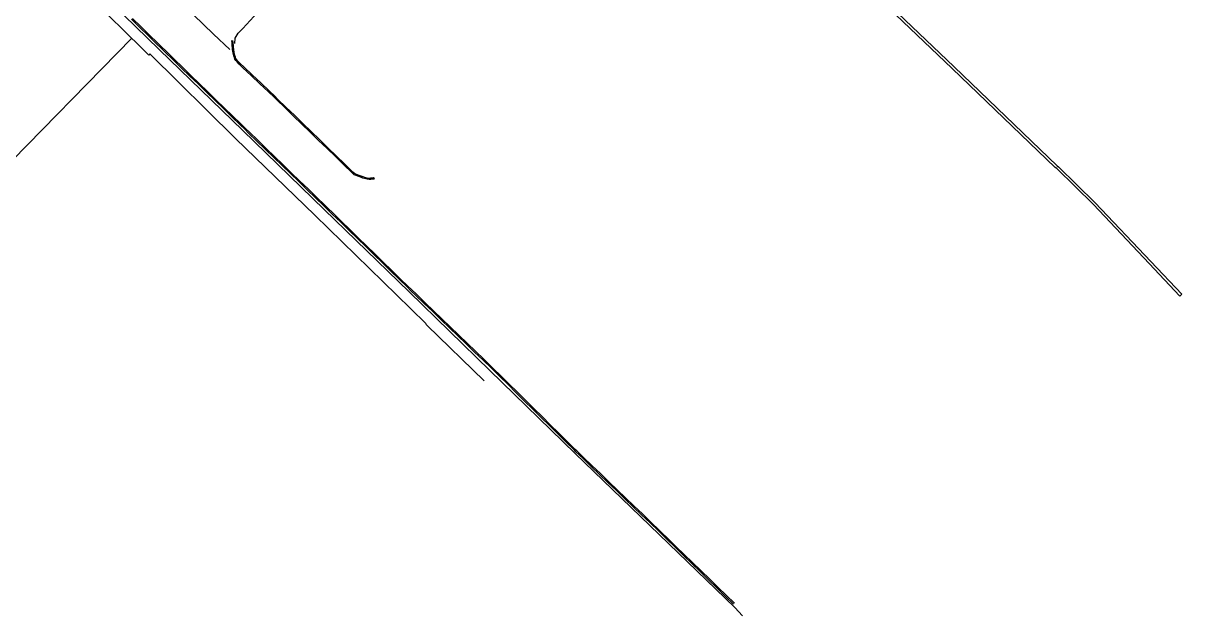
# Model space of a CAD drawing. Extents: x 427500 to 429848, y 434500 to 436505.
# Drawn here: x 429693.1 to 429792.5, y 434593.3 to 434644.1 of the extents above; entities that cross this region are included whole.
import ezdxf

# ---------------------------------------------------------------- set-up
doc = ezdxf.new("R2010")
doc.units = 0
doc.layers.add('LPTIP_Ex_Base', color=8, linetype='Continuous')

msp = doc.modelspace()

# ---------------------------------------------------------------- linework, layer by layer
at = {"layer": 'LPTIP_Ex_Base', "color": 251, "true_color": 0x636466}
for p, q in [((429711.895, 434643.659), (429714.095, 434646.059)), ((429711.495, 434643.259), (429711.895, 434643.659)), ((429683, 434623.05), (429702.374, 434642.82)), ((429711.216, 434642.369), (429711.245, 434642.826)), ((429711.245, 434642.826), (429711.495, 434643.259))]:
    msp.add_line(p, q, dxfattribs=at)
at = {"layer": 'LPTIP_Ex_Base', "color": 251, "true_color": 0x636466, "flags": 128}
msp.add_lwpolyline([(429781.603, 434631.733), (429772.772, 434640.22), (429764.304, 434648.311), (429755.319, 434656.889), (429746.464, 434665.361), (429739.066, 434672.438), (429739.219, 434672.597), (429746.617, 434665.52), (429755.471, 434657.048), (429764.456, 434648.47), (429772.924, 434640.379), (429781.755, 434631.892), (429781.881, 434631.799), (429785.039, 434628.708), (429789.808, 434623.664), (429792.462, 434620.866), (429792.302, 434620.714), (429789.649, 434623.513), (429784.882, 434628.553), (429781.727, 434631.642)], close=True, dxfattribs=at)
for points in [[(429732.605, 434613.448), (429727.713, 434618.199), (429727.617, 434618.291), (429727.646, 434618.325), (429726.299, 434619.633), (429718.087, 434627.649), (429711.289, 434634.216), (429703.923, 434641.47), (429703.847, 434641.373), (429703.252, 434641.958), (429694.599, 434650.455), (429693.82, 434649.633)], [(429754.781, 434593.292), (429754.102, 434593.995), (429747.615, 434600.261), (429740.424, 434607.212), (429733.09, 434614.324), (429726.167, 434621.061), (429718.873, 434628.129), (429711.899, 434634.909), (429704.734, 434641.867), (429697.662, 434648.738)], [(429754.009, 434594.291), (429753.293, 434594.989), (429752.576, 434595.686), (429751.859, 434596.384), (429751.143, 434597.081), (429750.426, 434597.779), (429749.71, 434598.476), (429748.993, 434599.174), (429748.276, 434599.871), (429747.813, 434600.322), (429747.558, 434600.567), (429746.837, 434601.259), (429746.115, 434601.952), (429745.394, 434602.644), (429744.672, 434603.336), (429743.951, 434604.029), (429743.229, 434604.721), (429742.508, 434605.414), (429741.786, 434606.106), (429741.065, 434606.799), (429740.477, 434607.363), (429740.345, 434607.494), (429739.634, 434608.197), (429738.923, 434608.9), (429738.212, 434609.603), (429737.501, 434610.307), (429736.79, 434611.01), (429736.079, 434611.713), (429735.368, 434612.417), (429734.658, 434613.12), (429733.947, 434613.823), (429733.352, 434614.412), (429733.235, 434614.524), (429732.514, 434615.218), (429731.794, 434615.911), (429731.073, 434616.605), (429730.353, 434617.298), (429729.632, 434617.992), (429728.912, 434618.685), (429728.191, 434619.379), (429727.471, 434620.072), (429726.75, 434620.766), (429726.296, 434621.203), (429726.031, 434621.461), (429725.315, 434622.158), (429724.598, 434622.856), (429723.882, 434623.554), (429723.165, 434624.251), (429722.449, 434624.949), (429721.732, 434625.646), (429721.016, 434626.344), (429720.299, 434627.042), (429719.583, 434627.739), (429719.12, 434628.19), (429718.866, 434628.436), (429718.147, 434629.131), (429717.428, 434629.826), (429716.709, 434630.522), (429715.991, 434631.217), (429715.272, 434631.912), (429714.553, 434632.607), (429713.834, 434633.303), (429713.115, 434633.998), (429712.397, 434634.693), (429712.095, 434634.985), (429711.678, 434635.389), (429710.961, 434636.085), (429710.243, 434636.782), (429709.525, 434637.478), (429708.807, 434638.174), (429708.09, 434638.87), (429707.372, 434639.567), (429706.654, 434640.263), (429705.936, 434640.959), (429705.218, 434641.655), (429704.894, 434641.97), (429704.503, 434642.354), (429703.789, 434643.055), (429703.075, 434643.755), (429702.362, 434644.456)], [(429754.079, 434594.363), (429753.362, 434595.061), (429752.646, 434595.758), (429751.929, 434596.456), (429751.213, 434597.153), (429750.496, 434597.851), (429749.779, 434598.548), (429749.063, 434599.245), (429748.346, 434599.943), (429747.883, 434600.394), (429747.627, 434600.639), (429746.906, 434601.331), (429746.185, 434602.024), (429745.463, 434602.716), (429744.742, 434603.409), (429744.02, 434604.101), (429743.299, 434604.793), (429742.577, 434605.486), (429741.856, 434606.178), (429741.134, 434606.871), (429740.547, 434607.435), (429740.415, 434607.565), (429739.704, 434608.268), (429738.993, 434608.971), (429738.282, 434609.675), (429737.572, 434610.378), (429736.861, 434611.081), (429736.15, 434611.784), (429735.439, 434612.488), (429734.728, 434613.191), (429734.017, 434613.894), (429733.422, 434614.483), (429733.304, 434614.596), (429732.584, 434615.29), (429731.863, 434615.983), (429731.143, 434616.677), (429730.422, 434617.37), (429729.702, 434618.064), (429728.981, 434618.757), (429728.261, 434619.451), (429727.54, 434620.144), (429726.82, 434620.838), (429726.365, 434621.275), (429726.101, 434621.532), (429725.384, 434622.23), (429724.668, 434622.928), (429723.951, 434623.625), (429723.235, 434624.323), (429722.518, 434625.021), (429721.802, 434625.718), (429721.086, 434626.416), (429720.369, 434627.113), (429719.653, 434627.811), (429719.19, 434628.262), (429718.935, 434628.508), (429718.216, 434629.203), (429717.498, 434629.898), (429716.779, 434630.594), (429716.06, 434631.289), (429715.341, 434631.984), (429714.623, 434632.679), (429713.904, 434633.375), (429713.185, 434634.07), (429712.466, 434634.765), (429712.164, 434635.057), (429711.748, 434635.461), (429711.03, 434636.157), (429710.312, 434636.853), (429709.595, 434637.55), (429708.877, 434638.246), (429708.159, 434638.942), (429707.441, 434639.638), (429706.724, 434640.335), (429706.006, 434641.031), (429705.288, 434641.727), (429704.964, 434642.042), (429704.573, 434642.426), (429703.859, 434643.126), (429703.146, 434643.827), (429702.432, 434644.527)], [(429707.674, 434644.818), (429709.378, 434643.178), (429710.798, 434641.845)], [(429723.192, 434630.755), (429723.115, 434630.745), (429723.014, 434630.726), (429722.883, 434630.709), (429722.73, 434630.705), (429722.558, 434630.726), (429722.348, 434630.782), (429722.19, 434630.835), (429722.099, 434630.865), (429721.846, 434630.958), (429721.617, 434631.048), (429721.447, 434631.12), (429721.282, 434631.275), (429720.564, 434631.971), (429719.846, 434632.667), (429719.128, 434633.363), (429718.41, 434634.059), (429717.692, 434634.755), (429716.973, 434635.45), (429716.255, 434636.146), (429715.537, 434636.842), (429714.819, 434637.538), (429714.595, 434637.755), (429714.096, 434638.228), (429713.369, 434638.914), (429712.642, 434639.601), (429711.915, 434640.288), (429711.59, 434640.596), (429711.413, 434640.787), (429711.302, 434640.918), (429711.231, 434641.028), (429711.226, 434641.037), (429711.178, 434641.156), (429711.126, 434641.319), (429711.071, 434641.565), (429711.03, 434641.864), (429711.014, 434642.024), (429711, 434642.169), (429710.977, 434642.436), (429710.96, 434642.621), (429710.96, 434642.621)], [(429723.178, 434630.854), (429723.101, 434630.844), (429722.996, 434630.824), (429722.871, 434630.808), (429722.728, 434630.805), (429722.571, 434630.826), (429722.374, 434630.879), (429722.221, 434630.93), (429722.133, 434630.959), (429721.88, 434631.052), (429721.654, 434631.141), (429721.486, 434631.212), (429721.352, 434631.347), (429720.634, 434632.043), (429719.916, 434632.739), (429719.197, 434633.435), (429718.479, 434634.13), (429717.761, 434634.826), (429717.043, 434635.522), (429716.325, 434636.218), (429715.607, 434636.914), (429714.889, 434637.61), (429714.665, 434637.827), (429714.164, 434638.3), (429713.437, 434638.987), (429712.711, 434639.674), (429711.984, 434640.361), (429711.663, 434640.664), (429711.486, 434640.855), (429711.378, 434640.983), (429711.317, 434641.078), (429711.273, 434641.186), (429711.221, 434641.349), (429711.169, 434641.587), (429711.129, 434641.877), (429711.113, 434642.034), (429711.099, 434642.179), (429711.077, 434642.445), (429711.059, 434642.63), (429711.059, 434642.63)]]:
    msp.add_lwpolyline(points, dxfattribs=at)

doc.saveas('drawing.dxf')
